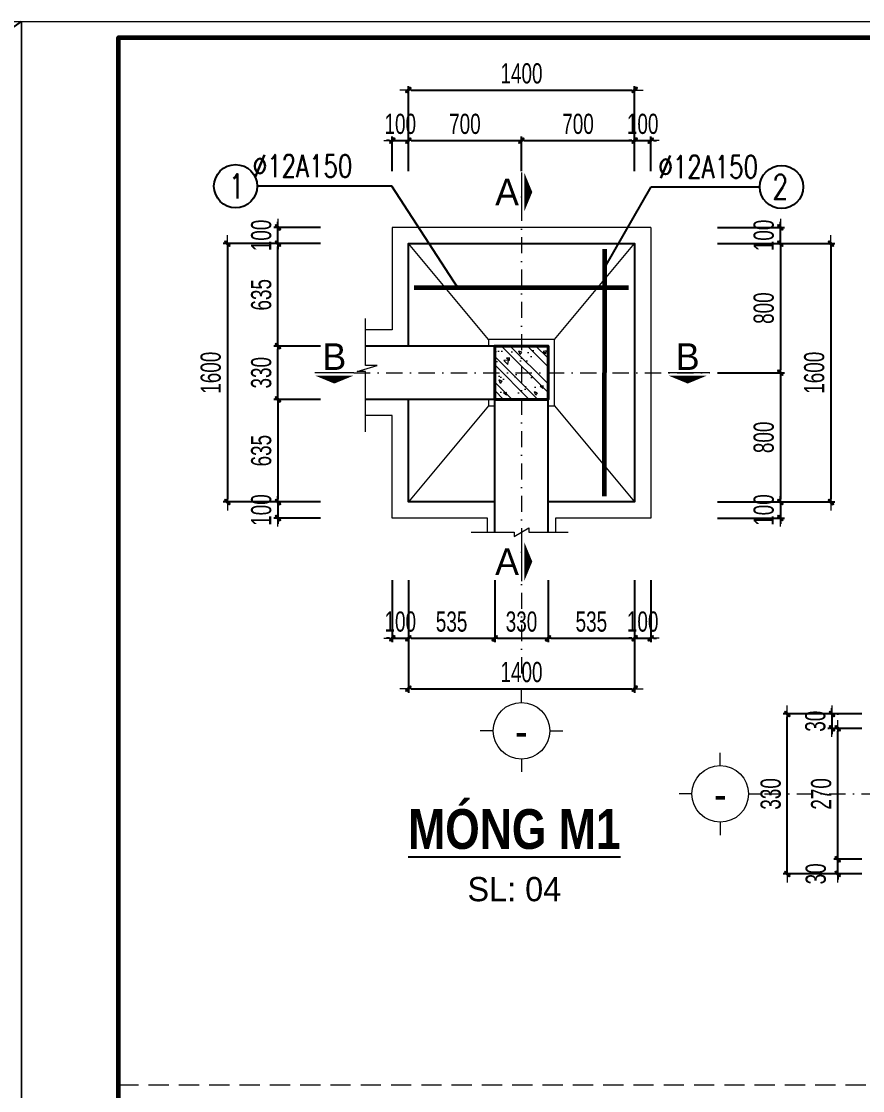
# Model space of a CAD drawing. Header units: millimetres. Extents: x -178395 to 493851, y -561170 to -280028.
# Drawn here: x -66675 to -61469, y -457285 to -450665 of the extents above; entities that cross this region are included whole.
import ezdxf
from ezdxf.enums import TextEntityAlignment as Align

# ---------------------------------------------------------------- set-up
doc = ezdxf.new("R2010")
doc.units = ezdxf.units.MM
doc.header["$MEASUREMENT"] = 0
doc.header["$PDMODE"] = 32
doc.linetypes.add('DASHDOT', pattern=[1, 0.5, -0.25, 0, -0.25])
doc.linetypes.add('HIDDEN', pattern=[0.375, 0.25, -0.125])
doc.layers.get('Defpoints').update_dxf_attribs({"color": 1})
doc.layers.add('KCS_Plotter', color=11, linetype='Continuous', plot=False)
for name, color, linetype, lineweight in [('Khungten_LCDI', 7, 'Continuous', 5), ('LC Dim', 8, 'Continuous', 18), ('LC Hatch', 252, 'Continuous', 9), ('LC ISO', 153, 'Continuous', 13), ('LC Khac', 4, 'Continuous', 9), ('LC MANH DUT', 35, 'HIDDEN', 5), ('LC Net dam2', 6, 'Continuous', 40), ('LC Net dam3', 1, 'Continuous', 60), ('LC Net manh', 133, 'Continuous', 5), ('LC Net thay', 63, 'Continuous', 25), ('LC Net truc', 79, 'DASHDOT', 13), ('LC Text1', 3, 'Continuous', 20), ('LC Text2', 7, 'Continuous', 25)]:
    doc.layers.add(name, color=color, linetype=linetype, lineweight=lineweight)
doc.styles.add('HOATBIF', font='hoatbif.shx', dxfattribs={"width": 0.7})
doc.styles.add('Khungten', font='VHAVAN.TTF', dxfattribs={"width": 0.9, "height": 5000})
doc.styles.add('LC 1', font='VHAVANB.TTF')
doc.styles.add('LC 3', font='vnsimli.shx', dxfattribs={"width": 0.75})
doc.styles.add('LC3', font='VHARIALB.TTF', dxfattribs={"width": 0.8})
doc.styles.add('Title', font='VHBLACK.TTF', dxfattribs={"width": 0.8})
doc.dimstyles.new('1-100(1-50)', dxfattribs={"dimscale": 50, "dimtxt": 2.5, "dimasz": 0.35, "dimexe": 0.5, "dimexo": 0, "dimgap": 0.8, "dimtad": 1, "dimdec": 0, "dimzin": 0, "dimdsep": 46, "dimtxsty": 'HOATBIF', "dimblk1": 'DOT', "dimblk2": 'DOT', "dimsah": 1, "dimcen": -1, "dimdle": 1, "dimclrd": 256, "dimclre": 256, "dimclrt": 4, "dimadec": 3, "dimazin": 2, "dimtfac": 0.333333, "dimtdec": 0, "dimtix": 1, "dimtmove": 2, "dimatfit": 3, "dimldrblk": 'DOT', "dimfxl": 1, "dimtvp": 0.833333, "dimtolj": 1, "dimtzin": 0, "dimarcsym": 0})

# ---------------------------------------------------------------- blocks, each defined once
blk = doc.blocks.new('lcdi fix')
at = {"layer": 'Defpoints', "lineweight": 0}
blk.add_lwpolyline([(-1200, -14850), (-1200, 14850), (40800, 14850), (40800, -14850)], close=True, dxfattribs=at)
at = {"layer": 'Khungten_LCDI', "color": 5, "lineweight": 60}
blk.add_lwpolyline([(0, -14650), (0, 14650), (40600, 14650), (40600, -14650)], close=True, dxfattribs=at)
at = {"color": 7, "style": 'Khungten', "width": 0.8}
for tag, p in [('REVISION', (39498.8, -10746.3)), ('NGAYHT', (39546.1, -11609.4))]:
    blk.add_attdef(tag, text='', height=200, dxfattribs=at).set_placement(p, align=Align.CENTER)
at = {"layer": 'LC Text1', "color": 3, "style": 'LC 1', "width": 1.834006}
for tag, p, p2 in [('TENBANVE1', (36912.7, -8885.8), (40339.1, -8885.8)), ('TENBANVE2', (36912.7, -9562.5), (40339.1, -9562.5))]:
    blk.add_attdef(tag, text='', height=250, dxfattribs=at).set_placement(p, p2, align=Align.FIT)
at = {"layer": 'LC Text1', "style": 'Title', "width": 0.7}
blk.add_attdef('SOBANVE', text='', height=250, dxfattribs=at).set_placement((39562, -13896.2), align=Align.CENTER)
blk = doc.blocks.new('TIEUDE1')
at = {"layer": 'LC Text2', "color": 7, "style": 'LC 1'}
blk.add_attdef('TIªU§Ò', text='', height=5, dxfattribs=at).set_placement((0, 0), align=Align.BOTTOM_CENTER)
blk.add_attdef('TL', text='', height=3, dxfattribs=at).set_placement((0, -2), align=Align.TOP_CENTER)
blk = doc.blocks.new('DOT')
at = {"layer": 'LC Dim'}
blk.add_line((-3, 0), (3, 0), dxfattribs=at)
at = {"layer": 'LC Dim', "color": 4}
blk.add_line((-1, -1), (1, 1), dxfattribs=at)
blk.add_lwpolyline([(0.5, 1), (-1, -0.5), (-0.5, -1), (1, 0.5)], close=True, dxfattribs=at)
blk = doc.blocks.new('*D365')
at = {"layer": 'Defpoints', "color": 0, "transparency": 16777216}
for p in [(-64380.1, -454124.7), (-64280.1, -454124.7), (-64280.1, -454484.3)]:
    blk.add_point(p, dxfattribs=at)
at = {"layer": 'LC Dim', "lineweight": -2, "transparency": 16777216}
for p, q in [((-64380.1, -454124.7), (-64380.1, -454509.3)), ((-64280.1, -454124.7), (-64280.1, -454509.3)), ((-64397.6, -454484.3), (-64415.1, -454484.3)), ((-64380.1, -454484.3), (-64280.1, -454484.3)), ((-64262.6, -454484.3), (-64245.1, -454484.3))]:
    blk.add_line(p, q, dxfattribs=at)
at = {"layer": 'LC Dim', "lineweight": -2, "transparency": 16777216, "xscale": 17.5, "yscale": 17.5, "zscale": 17.5}
blk.add_blockref('DOT', (-64380.1, -454484.3), dxfattribs=at)
at = {"layer": 'LC Dim', "lineweight": -2, "transparency": 16777216, "xscale": 17.5, "yscale": 17.5, "zscale": 17.5, "rotation": 180}
blk.add_blockref('DOT', (-64280.1, -454484.3), dxfattribs=at)
at = {"layer": 'LC Dim', "color": 4, "transparency": 16777216, "insert": (-64330.1, -454381.8), "char_height": 125, "attachment_point": 5, "style": 'HOATBIF'}
blk.add_mtext('\\A1;100', dxfattribs=at)
blk = doc.blocks.new('_Dot')
at = {"color": 0, "linetype": 'ByBlock', "lineweight": -2}
blk.add_line((-0.5, 0), (-1, 0), dxfattribs=at)
at = {"color": 0, "linetype": 'ByBlock', "const_width": 0.5}
blk.add_lwpolyline([(-0.25, 0, 1), (0.25, 0, 1)], format="xyb", close=True, dxfattribs=at)
blk = doc.blocks.new('*D366')
at = {"layer": 'Defpoints', "color": 0, "transparency": 16777216}
for p in [(-64280.1, -454124.7), (-63745.1, -454124.7), (-63745.1, -454484.3)]:
    blk.add_point(p, dxfattribs=at)
at = {"layer": 'LC Dim', "lineweight": -2, "transparency": 16777216}
for p, q in [((-64280.1, -454124.7), (-64280.1, -454509.3)), ((-63745.1, -454124.7), (-63745.1, -454509.3)), ((-64262.6, -454484.3), (-63762.6, -454484.3))]:
    blk.add_line(p, q, dxfattribs=at)
at = {"layer": 'LC Dim', "lineweight": -2, "transparency": 16777216, "xscale": 17.5, "yscale": 17.5, "zscale": 17.5, "rotation": 180}
blk.add_blockref('DOT', (-64280.1, -454484.3), dxfattribs=at)
at = {"layer": 'LC Dim', "lineweight": -2, "transparency": 16777216, "xscale": 17.5, "yscale": 17.5, "zscale": 17.5}
blk.add_blockref('DOT', (-63745.1, -454484.3), dxfattribs=at)
at = {"layer": 'LC Dim', "color": 4, "transparency": 16777216, "insert": (-64012.6, -454381.8), "char_height": 125, "attachment_point": 5, "style": 'HOATBIF'}
blk.add_mtext('\\A1;535', dxfattribs=at)
blk = doc.blocks.new('*D367')
at = {"layer": 'Defpoints', "color": 0, "transparency": 16777216}
for p in [(-63415.1, -454124.7), (-62880.1, -454124.7), (-62880.1, -454484.3)]:
    blk.add_point(p, dxfattribs=at)
at = {"layer": 'LC Dim', "lineweight": -2, "transparency": 16777216}
for p, q in [((-63415.1, -454124.7), (-63415.1, -454509.3)), ((-62880.1, -454124.7), (-62880.1, -454509.3)), ((-63397.6, -454484.3), (-62897.6, -454484.3))]:
    blk.add_line(p, q, dxfattribs=at)
at = {"layer": 'LC Dim', "lineweight": -2, "transparency": 16777216, "xscale": 17.5, "yscale": 17.5, "zscale": 17.5, "rotation": 180}
blk.add_blockref('DOT', (-63415.1, -454484.3), dxfattribs=at)
at = {"layer": 'LC Dim', "lineweight": -2, "transparency": 16777216, "xscale": 17.5, "yscale": 17.5, "zscale": 17.5}
blk.add_blockref('DOT', (-62880.1, -454484.3), dxfattribs=at)
at = {"layer": 'LC Dim', "color": 4, "transparency": 16777216, "insert": (-63147.6, -454381.8), "char_height": 125, "attachment_point": 5, "style": 'HOATBIF'}
blk.add_mtext('\\A1;535', dxfattribs=at)
blk = doc.blocks.new('*D368')
at = {"layer": 'Defpoints', "color": 0, "transparency": 16777216}
for p in [(-62880.1, -454124.7), (-62780.1, -454124.7), (-62780.1, -454484.3)]:
    blk.add_point(p, dxfattribs=at)
at = {"layer": 'LC Dim', "lineweight": -2, "transparency": 16777216}
for p, q in [((-62880.1, -454124.7), (-62880.1, -454509.3)), ((-62780.1, -454124.7), (-62780.1, -454509.3)), ((-62897.6, -454484.3), (-62915.1, -454484.3)), ((-62880.1, -454484.3), (-62780.1, -454484.3)), ((-62762.6, -454484.3), (-62745.1, -454484.3))]:
    blk.add_line(p, q, dxfattribs=at)
at = {"layer": 'LC Dim', "lineweight": -2, "transparency": 16777216, "xscale": 17.5, "yscale": 17.5, "zscale": 17.5}
blk.add_blockref('DOT', (-62880.1, -454484.3), dxfattribs=at)
at = {"layer": 'LC Dim', "lineweight": -2, "transparency": 16777216, "xscale": 17.5, "yscale": 17.5, "zscale": 17.5, "rotation": 180}
blk.add_blockref('DOT', (-62780.1, -454484.3), dxfattribs=at)
at = {"layer": 'LC Dim', "color": 4, "transparency": 16777216, "insert": (-62830.1, -454381.8), "char_height": 125, "attachment_point": 5, "style": 'HOATBIF'}
blk.add_mtext('\\A1;100', dxfattribs=at)
blk = doc.blocks.new('*D369')
at = {"layer": 'Defpoints', "color": 0, "transparency": 16777216}
for p in [(-64280.1, -454124.7), (-62880.1, -454124.7), (-62880.1, -454796.8)]:
    blk.add_point(p, dxfattribs=at)
at = {"layer": 'LC Dim', "lineweight": -2, "transparency": 16777216}
for p, q in [((-64280.1, -454124.7), (-64280.1, -454821.8)), ((-62880.1, -454124.7), (-62880.1, -454821.8)), ((-64262.6, -454796.8), (-62897.6, -454796.8))]:
    blk.add_line(p, q, dxfattribs=at)
at = {"layer": 'LC Dim', "lineweight": -2, "transparency": 16777216, "xscale": 17.5, "yscale": 17.5, "zscale": 17.5, "rotation": 180}
blk.add_blockref('DOT', (-64280.1, -454796.8), dxfattribs=at)
at = {"layer": 'LC Dim', "lineweight": -2, "transparency": 16777216, "xscale": 17.5, "yscale": 17.5, "zscale": 17.5}
blk.add_blockref('DOT', (-62880.1, -454796.8), dxfattribs=at)
at = {"layer": 'LC Dim', "color": 4, "transparency": 16777216, "insert": (-63580.1, -454694.3), "char_height": 125, "attachment_point": 5, "style": 'HOATBIF'}
blk.add_mtext('\\A1;1400', dxfattribs=at)
blk = doc.blocks.new('*D370')
at = {"layer": 'Defpoints', "color": 0, "transparency": 16777216}
for p in [(-62366.6, -451940.5), (-61978.1, -451940.5), (-62366.6, -452040.5)]:
    blk.add_point(p, dxfattribs=at)
at = {"layer": 'LC Dim', "lineweight": -2, "transparency": 16777216}
for p, q in [((-62366.6, -451940.5), (-61953.1, -451940.5)), ((-61978.1, -451923), (-61978.1, -451905.5)), ((-61978.1, -452040.5), (-61978.1, -451940.5)), ((-62366.6, -452040.5), (-61953.1, -452040.5)), ((-61978.1, -452058), (-61978.1, -452075.5))]:
    blk.add_line(p, q, dxfattribs=at)
at = {"layer": 'LC Dim', "lineweight": -2, "transparency": 16777216, "xscale": 17.5, "yscale": 17.5, "zscale": 17.5}
for p, rotation in [((-61978.1, -451940.5), 270), ((-61978.1, -452040.5), 90)]:
    blk.add_blockref('DOT', p, dxfattribs=dict(at, rotation=rotation))
at = {"layer": 'LC Dim', "color": 4, "transparency": 16777216, "insert": (-62080.6, -451990.5), "char_height": 125, "attachment_point": 5, "rotation": 90, "style": 'HOATBIF'}
blk.add_mtext('\\A1;100', dxfattribs=at)
blk = doc.blocks.new('*D371')
at = {"layer": 'Defpoints', "color": 0, "transparency": 16777216}
for p in [(-64280.1, -451403), (-64380.1, -451592.7), (-64280.1, -451592.7)]:
    blk.add_point(p, dxfattribs=at)
at = {"layer": 'LC Dim', "lineweight": -2, "transparency": 16777216}
for p, q in [((-64397.6, -451403), (-64415.1, -451403)), ((-64380.1, -451592.7), (-64380.1, -451378)), ((-64380.1, -451403), (-64280.1, -451403)), ((-64280.1, -451592.7), (-64280.1, -451378)), ((-64262.6, -451403), (-64245.1, -451403))]:
    blk.add_line(p, q, dxfattribs=at)
at = {"layer": 'LC Dim', "lineweight": -2, "transparency": 16777216, "xscale": 17.5, "yscale": 17.5, "zscale": 17.5}
blk.add_blockref('DOT', (-64380.1, -451403), dxfattribs=at)
at = {"layer": 'LC Dim', "lineweight": -2, "transparency": 16777216, "xscale": 17.5, "yscale": 17.5, "zscale": 17.5, "rotation": 180}
blk.add_blockref('DOT', (-64280.1, -451403), dxfattribs=at)
at = {"layer": 'LC Dim', "color": 4, "transparency": 16777216, "insert": (-64330.1, -451300.5), "char_height": 125, "attachment_point": 5, "style": 'HOATBIF'}
blk.add_mtext('\\A1;100', dxfattribs=at)
blk = doc.blocks.new('*D372')
at = {"layer": 'Defpoints', "color": 0, "transparency": 16777216}
for p in [(-63580.1, -451403), (-64280.1, -451592.7), (-63580.1, -451592.7)]:
    blk.add_point(p, dxfattribs=at)
at = {"layer": 'LC Dim', "lineweight": -2, "transparency": 16777216}
for p, q in [((-64280.1, -451592.7), (-64280.1, -451378)), ((-64262.6, -451403), (-63597.6, -451403)), ((-63580.1, -451592.7), (-63580.1, -451378))]:
    blk.add_line(p, q, dxfattribs=at)
at = {"layer": 'LC Dim', "lineweight": -2, "transparency": 16777216, "xscale": 17.5, "yscale": 17.5, "zscale": 17.5, "rotation": 180}
blk.add_blockref('DOT', (-64280.1, -451403), dxfattribs=at)
at = {"layer": 'LC Dim', "lineweight": -2, "transparency": 16777216, "xscale": 17.5, "yscale": 17.5, "zscale": 17.5}
blk.add_blockref('DOT', (-63580.1, -451403), dxfattribs=at)
at = {"layer": 'LC Dim', "color": 4, "transparency": 16777216, "insert": (-63930.1, -451300.5), "char_height": 125, "attachment_point": 5, "style": 'HOATBIF'}
blk.add_mtext('\\A1;700', dxfattribs=at)
blk = doc.blocks.new('*D373')
at = {"layer": 'Defpoints', "color": 0, "transparency": 16777216}
for p in [(-62880.1, -451403), (-63580.1, -451592.7), (-62880.1, -451592.7)]:
    blk.add_point(p, dxfattribs=at)
at = {"layer": 'LC Dim', "lineweight": -2, "transparency": 16777216}
for p, q in [((-63580.1, -451592.7), (-63580.1, -451378)), ((-63562.6, -451403), (-62897.6, -451403)), ((-62880.1, -451592.7), (-62880.1, -451378))]:
    blk.add_line(p, q, dxfattribs=at)
at = {"layer": 'LC Dim', "lineweight": -2, "transparency": 16777216, "xscale": 17.5, "yscale": 17.5, "zscale": 17.5, "rotation": 180}
blk.add_blockref('DOT', (-63580.1, -451403), dxfattribs=at)
at = {"layer": 'LC Dim', "lineweight": -2, "transparency": 16777216, "xscale": 17.5, "yscale": 17.5, "zscale": 17.5}
blk.add_blockref('DOT', (-62880.1, -451403), dxfattribs=at)
at = {"layer": 'LC Dim', "color": 4, "transparency": 16777216, "insert": (-63230.1, -451300.5), "char_height": 125, "attachment_point": 5, "style": 'HOATBIF'}
blk.add_mtext('\\A1;700', dxfattribs=at)
blk = doc.blocks.new('*D374')
at = {"layer": 'Defpoints', "color": 0, "transparency": 16777216}
for p in [(-62780.1, -451403), (-62880.1, -451592.7), (-62780.1, -451592.7)]:
    blk.add_point(p, dxfattribs=at)
at = {"layer": 'LC Dim', "lineweight": -2, "transparency": 16777216}
for p, q in [((-62897.6, -451403), (-62915.1, -451403)), ((-62880.1, -451592.7), (-62880.1, -451378)), ((-62880.1, -451403), (-62780.1, -451403)), ((-62780.1, -451592.7), (-62780.1, -451378)), ((-62762.6, -451403), (-62745.1, -451403))]:
    blk.add_line(p, q, dxfattribs=at)
at = {"layer": 'LC Dim', "lineweight": -2, "transparency": 16777216, "xscale": 17.5, "yscale": 17.5, "zscale": 17.5}
blk.add_blockref('DOT', (-62880.1, -451403), dxfattribs=at)
at = {"layer": 'LC Dim', "lineweight": -2, "transparency": 16777216, "xscale": 17.5, "yscale": 17.5, "zscale": 17.5, "rotation": 180}
blk.add_blockref('DOT', (-62780.1, -451403), dxfattribs=at)
at = {"layer": 'LC Dim', "color": 4, "transparency": 16777216, "insert": (-62830.1, -451300.5), "char_height": 125, "attachment_point": 5, "style": 'HOATBIF'}
blk.add_mtext('\\A1;100', dxfattribs=at)
blk = doc.blocks.new('*D375')
at = {"layer": 'Defpoints', "color": 0, "transparency": 16777216}
for p in [(-62880.1, -451090.5), (-64280.1, -451592.7), (-62880.1, -451592.7)]:
    blk.add_point(p, dxfattribs=at)
at = {"layer": 'LC Dim', "lineweight": -2, "transparency": 16777216}
for p, q in [((-64280.1, -451592.7), (-64280.1, -451065.5)), ((-64262.6, -451090.5), (-62897.6, -451090.5)), ((-62880.1, -451592.7), (-62880.1, -451065.5))]:
    blk.add_line(p, q, dxfattribs=at)
at = {"layer": 'LC Dim', "lineweight": -2, "transparency": 16777216, "xscale": 17.5, "yscale": 17.5, "zscale": 17.5, "rotation": 180}
blk.add_blockref('DOT', (-64280.1, -451090.5), dxfattribs=at)
at = {"layer": 'LC Dim', "lineweight": -2, "transparency": 16777216, "xscale": 17.5, "yscale": 17.5, "zscale": 17.5}
blk.add_blockref('DOT', (-62880.1, -451090.5), dxfattribs=at)
at = {"layer": 'LC Dim', "color": 4, "transparency": 16777216, "insert": (-63580.1, -450988), "char_height": 125, "attachment_point": 5, "style": 'HOATBIF'}
blk.add_mtext('\\A1;1400', dxfattribs=at)
blk = doc.blocks.new('*D376')
at = {"layer": 'Defpoints', "color": 0, "transparency": 16777216}
for p in [(-63745.1, -454124.7), (-63415.1, -454124.7), (-63415.1, -454484.3)]:
    blk.add_point(p, dxfattribs=at)
at = {"layer": 'LC Dim', "lineweight": -2, "transparency": 16777216}
for p, q in [((-63745.1, -454124.7), (-63745.1, -454509.3)), ((-63415.1, -454124.7), (-63415.1, -454509.3)), ((-63727.6, -454484.3), (-63432.6, -454484.3))]:
    blk.add_line(p, q, dxfattribs=at)
at = {"layer": 'LC Dim', "lineweight": -2, "transparency": 16777216, "xscale": 17.5, "yscale": 17.5, "zscale": 17.5, "rotation": 180}
blk.add_blockref('DOT', (-63745.1, -454484.3), dxfattribs=at)
at = {"layer": 'LC Dim', "lineweight": -2, "transparency": 16777216, "xscale": 17.5, "yscale": 17.5, "zscale": 17.5}
blk.add_blockref('DOT', (-63415.1, -454484.3), dxfattribs=at)
at = {"layer": 'LC Dim', "color": 4, "transparency": 16777216, "insert": (-63580.1, -454381.8), "char_height": 125, "attachment_point": 5, "style": 'HOATBIF'}
blk.add_mtext('\\A1;330', dxfattribs=at)
blk = doc.blocks.new('*D377')
at = {"layer": 'Defpoints', "color": 0, "transparency": 16777216}
for p in [(-65087.7, -452675.5), (-64823.1, -452675.5), (-64823.1, -453005.5)]:
    blk.add_point(p, dxfattribs=at)
at = {"layer": 'LC Dim', "lineweight": -2, "transparency": 16777216}
for p, q in [((-64823.1, -452675.5), (-65112.7, -452675.5)), ((-65087.7, -452988), (-65087.7, -452693)), ((-64823.1, -453005.5), (-65112.7, -453005.5))]:
    blk.add_line(p, q, dxfattribs=at)
at = {"layer": 'LC Dim', "lineweight": -2, "transparency": 16777216, "xscale": 17.5, "yscale": 17.5, "zscale": 17.5}
for p, rotation in [((-65087.7, -452675.5), 90), ((-65087.7, -453005.5), 270)]:
    blk.add_blockref('DOT', p, dxfattribs=dict(at, rotation=rotation))
at = {"layer": 'LC Dim', "color": 4, "transparency": 16777216, "insert": (-65190.2, -452840.5), "char_height": 125, "attachment_point": 5, "rotation": 90, "style": 'HOATBIF'}
blk.add_mtext('\\A1;330', dxfattribs=at)
blk = doc.blocks.new('*D378')
at = {"layer": 'Defpoints', "color": 0, "transparency": 16777216}
for p in [(-65087.7, -451940.5), (-64823.1, -451940.5), (-64823.1, -452040.5)]:
    blk.add_point(p, dxfattribs=at)
at = {"layer": 'LC Dim', "lineweight": -2, "transparency": 16777216}
for p, q in [((-64823.1, -451940.5), (-65112.7, -451940.5)), ((-65087.7, -451923), (-65087.7, -451905.5)), ((-65087.7, -452040.5), (-65087.7, -451940.5)), ((-64823.1, -452040.5), (-65112.7, -452040.5)), ((-65087.7, -452058), (-65087.7, -452075.5))]:
    blk.add_line(p, q, dxfattribs=at)
at = {"layer": 'LC Dim', "lineweight": -2, "transparency": 16777216, "xscale": 17.5, "yscale": 17.5, "zscale": 17.5}
for p, rotation in [((-65087.7, -451940.5), 270), ((-65087.7, -452040.5), 90)]:
    blk.add_blockref('DOT', p, dxfattribs=dict(at, rotation=rotation))
at = {"layer": 'LC Dim', "color": 4, "transparency": 16777216, "insert": (-65190.2, -451990.5), "char_height": 125, "attachment_point": 5, "rotation": 90, "style": 'HOATBIF'}
blk.add_mtext('\\A1;100', dxfattribs=at)
blk = doc.blocks.new('TTRUC')
at = {"layer": 'LC ISO'}
for p, q in [((0, 6.95), (0, 10.13)), ((-6.95, 0), (-10.13, 0)), ((6.95, 0), (10.13, 0)), ((0, -6.95), (0, -10.13))]:
    blk.add_line(p, q, dxfattribs=at)
at = {"layer": 'LC Net manh'}
blk.add_circle((0, 0), 6.95, dxfattribs=at)
blk = doc.blocks.new('*D220')
at = {"layer": 'Defpoints', "color": 0, "transparency": 16777216}
for p in [(-62366.6, -452040.5), (-62366.6, -452840.5), (-61978.1, -452840.5)]:
    blk.add_point(p, dxfattribs=at)
at = {"layer": 'LC Dim', "lineweight": -2, "transparency": 16777216}
for p, q in [((-62366.6, -452040.5), (-61953.1, -452040.5)), ((-61978.1, -452058), (-61978.1, -452823)), ((-62366.6, -452840.5), (-61953.1, -452840.5))]:
    blk.add_line(p, q, dxfattribs=at)
at = {"layer": 'LC Dim', "lineweight": -2, "transparency": 16777216, "xscale": 17.5, "yscale": 17.5, "zscale": 17.5}
for p, rotation in [((-61978.1, -452040.5), 90), ((-61978.1, -452840.5), 270)]:
    blk.add_blockref('DOT', p, dxfattribs=dict(at, rotation=rotation))
at = {"layer": 'LC Dim', "color": 4, "transparency": 16777216, "insert": (-62080.6, -452440.5), "char_height": 125, "attachment_point": 5, "rotation": 90, "style": 'HOATBIF'}
blk.add_mtext('\\A1;800', dxfattribs=at)
blk = doc.blocks.new('*D221')
at = {"layer": 'Defpoints', "color": 0, "transparency": 16777216}
for p in [(-62366.6, -452840.5), (-62366.6, -453640.5), (-61978.1, -453640.5)]:
    blk.add_point(p, dxfattribs=at)
at = {"layer": 'LC Dim', "lineweight": -2, "transparency": 16777216}
for p, q in [((-62366.6, -452840.5), (-61953.1, -452840.5)), ((-61978.1, -452858), (-61978.1, -453623)), ((-62366.6, -453640.5), (-61953.1, -453640.5))]:
    blk.add_line(p, q, dxfattribs=at)
at = {"layer": 'LC Dim', "lineweight": -2, "transparency": 16777216, "xscale": 17.5, "yscale": 17.5, "zscale": 17.5}
for p, rotation in [((-61978.1, -452840.5), 90), ((-61978.1, -453640.5), 270)]:
    blk.add_blockref('DOT', p, dxfattribs=dict(at, rotation=rotation))
at = {"layer": 'LC Dim', "color": 4, "transparency": 16777216, "insert": (-62080.6, -453240.5), "char_height": 125, "attachment_point": 5, "rotation": 90, "style": 'HOATBIF'}
blk.add_mtext('\\A1;800', dxfattribs=at)
blk = doc.blocks.new('*D222')
at = {"layer": 'Defpoints', "color": 0, "transparency": 16777216}
for p in [(-62366.6, -453640.5), (-62366.6, -453740.5), (-61978.1, -453740.5)]:
    blk.add_point(p, dxfattribs=at)
at = {"layer": 'LC Dim', "lineweight": -2, "transparency": 16777216}
for p, q in [((-61978.1, -453623), (-61978.1, -453605.5)), ((-62366.6, -453640.5), (-61953.1, -453640.5)), ((-61978.1, -453640.5), (-61978.1, -453740.5)), ((-62366.6, -453740.5), (-61953.1, -453740.5)), ((-61978.1, -453758), (-61978.1, -453775.5))]:
    blk.add_line(p, q, dxfattribs=at)
at = {"layer": 'LC Dim', "lineweight": -2, "transparency": 16777216, "xscale": 17.5, "yscale": 17.5, "zscale": 17.5}
for p, rotation in [((-61978.1, -453640.5), 270), ((-61978.1, -453740.5), 90)]:
    blk.add_blockref('DOT', p, dxfattribs=dict(at, rotation=rotation))
at = {"layer": 'LC Dim', "color": 4, "transparency": 16777216, "insert": (-62080.6, -453690.5), "char_height": 125, "attachment_point": 5, "rotation": 90, "style": 'HOATBIF'}
blk.add_mtext('\\A1;100', dxfattribs=at)
blk = doc.blocks.new('*D223')
at = {"layer": 'Defpoints', "color": 0, "transparency": 16777216}
for p in [(-65087.7, -452040.5), (-64823.1, -452040.5), (-64823.1, -452675.5)]:
    blk.add_point(p, dxfattribs=at)
at = {"layer": 'LC Dim', "lineweight": -2, "transparency": 16777216}
for p, q in [((-64823.1, -452040.5), (-65112.7, -452040.5)), ((-65087.7, -452658), (-65087.7, -452058)), ((-64823.1, -452675.5), (-65112.7, -452675.5))]:
    blk.add_line(p, q, dxfattribs=at)
at = {"layer": 'LC Dim', "lineweight": -2, "transparency": 16777216, "xscale": 17.5, "yscale": 17.5, "zscale": 17.5}
for p, rotation in [((-65087.7, -452040.5), 90), ((-65087.7, -452675.5), 270)]:
    blk.add_blockref('DOT', p, dxfattribs=dict(at, rotation=rotation))
at = {"layer": 'LC Dim', "color": 4, "transparency": 16777216, "insert": (-65190.2, -452358), "char_height": 125, "attachment_point": 5, "rotation": 90, "style": 'HOATBIF'}
blk.add_mtext('\\A1;635', dxfattribs=at)
blk = doc.blocks.new('*D224')
at = {"layer": 'Defpoints', "color": 0, "transparency": 16777216}
for p in [(-64823.1, -453005.5), (-65087.7, -453640.5), (-64823.1, -453640.5)]:
    blk.add_point(p, dxfattribs=at)
at = {"layer": 'LC Dim', "lineweight": -2, "transparency": 16777216}
for p, q in [((-64823.1, -453005.5), (-65112.7, -453005.5)), ((-65087.7, -453023), (-65087.7, -453623)), ((-64823.1, -453640.5), (-65112.7, -453640.5))]:
    blk.add_line(p, q, dxfattribs=at)
at = {"layer": 'LC Dim', "lineweight": -2, "transparency": 16777216, "xscale": 17.5, "yscale": 17.5, "zscale": 17.5}
for p, rotation in [((-65087.7, -453005.5), 90), ((-65087.7, -453640.5), 270)]:
    blk.add_blockref('DOT', p, dxfattribs=dict(at, rotation=rotation))
at = {"layer": 'LC Dim', "color": 4, "transparency": 16777216, "insert": (-65190.2, -453323), "char_height": 125, "attachment_point": 5, "rotation": 90, "style": 'HOATBIF'}
blk.add_mtext('\\A1;635', dxfattribs=at)
blk = doc.blocks.new('*D225')
at = {"layer": 'Defpoints', "color": 0, "transparency": 16777216}
for p in [(-64823.1, -453640.5), (-65087.7, -453740.5), (-64823.1, -453740.5)]:
    blk.add_point(p, dxfattribs=at)
at = {"layer": 'LC Dim', "lineweight": -2, "transparency": 16777216}
for p, q in [((-65087.7, -453623), (-65087.7, -453605.5)), ((-64823.1, -453640.5), (-65112.7, -453640.5)), ((-65087.7, -453640.5), (-65087.7, -453740.5)), ((-64823.1, -453740.5), (-65112.7, -453740.5)), ((-65087.7, -453758), (-65087.7, -453775.5))]:
    blk.add_line(p, q, dxfattribs=at)
at = {"layer": 'LC Dim', "lineweight": -2, "transparency": 16777216, "xscale": 17.5, "yscale": 17.5, "zscale": 17.5}
for p, rotation in [((-65087.7, -453640.5), 270), ((-65087.7, -453740.5), 90)]:
    blk.add_blockref('DOT', p, dxfattribs=dict(at, rotation=rotation))
at = {"layer": 'LC Dim', "color": 4, "transparency": 16777216, "insert": (-65190.2, -453690.5), "char_height": 125, "attachment_point": 5, "rotation": 90, "style": 'HOATBIF'}
blk.add_mtext('\\A1;100', dxfattribs=at)
blk = doc.blocks.new('*D226')
at = {"layer": 'Defpoints', "color": 0, "transparency": 16777216}
for p in [(-64823.1, -452040.5), (-65400.2, -453640.5), (-64823.1, -453640.5)]:
    blk.add_point(p, dxfattribs=at)
at = {"layer": 'LC Dim', "lineweight": -2, "transparency": 16777216}
for p, q in [((-64823.1, -452040.5), (-65425.2, -452040.5)), ((-65400.2, -452058), (-65400.2, -453623)), ((-64823.1, -453640.5), (-65425.2, -453640.5))]:
    blk.add_line(p, q, dxfattribs=at)
at = {"layer": 'LC Dim', "lineweight": -2, "transparency": 16777216, "xscale": 17.5, "yscale": 17.5, "zscale": 17.5}
for p, rotation in [((-65400.2, -452040.5), 90), ((-65400.2, -453640.5), 270)]:
    blk.add_blockref('DOT', p, dxfattribs=dict(at, rotation=rotation))
at = {"layer": 'LC Dim', "color": 4, "transparency": 16777216, "insert": (-65502.7, -452840.5), "char_height": 125, "attachment_point": 5, "rotation": 90, "style": 'HOATBIF'}
blk.add_mtext('\\A1;1600', dxfattribs=at)
blk = doc.blocks.new('*D227')
at = {"layer": 'Defpoints', "color": 0, "transparency": 16777216}
for p in [(-62366.6, -452040.5), (-62366.6, -453640.5), (-61665.6, -453640.5)]:
    blk.add_point(p, dxfattribs=at)
at = {"layer": 'LC Dim', "lineweight": -2, "transparency": 16777216}
for p, q in [((-62366.6, -452040.5), (-61640.6, -452040.5)), ((-61665.6, -452058), (-61665.6, -453623)), ((-62366.6, -453640.5), (-61640.6, -453640.5))]:
    blk.add_line(p, q, dxfattribs=at)
at = {"layer": 'LC Dim', "lineweight": -2, "transparency": 16777216, "xscale": 17.5, "yscale": 17.5, "zscale": 17.5}
for p, rotation in [((-61665.6, -452040.5), 90), ((-61665.6, -453640.5), 270)]:
    blk.add_blockref('DOT', p, dxfattribs=dict(at, rotation=rotation))
at = {"layer": 'LC Dim', "color": 4, "transparency": 16777216, "insert": (-61768.1, -452840.5), "char_height": 125, "attachment_point": 5, "rotation": 90, "style": 'HOATBIF'}
blk.add_mtext('\\A1;1600', dxfattribs=at)
blk = doc.blocks.new('*D149')
at = {"layer": 'Defpoints', "color": 0, "ltscale": 2, "transparency": 16777216}
for p in [(-61622.5, -455852.9), (-61472.9, -455852.9), (-61472.9, -455942.9)]:
    blk.add_point(p, dxfattribs=at)
at = {"layer": 'LC Dim', "lineweight": -2, "ltscale": 2, "transparency": 16777216}
for p, q in [((-61472.9, -455852.9), (-61647.5, -455852.9)), ((-61622.5, -455835.4), (-61622.5, -455817.9)), ((-61622.5, -455942.9), (-61622.5, -455852.9)), ((-61472.9, -455942.9), (-61647.5, -455942.9)), ((-61622.5, -455960.4), (-61622.5, -455977.9))]:
    blk.add_line(p, q, dxfattribs=at)
at = {"layer": 'LC Dim', "lineweight": -2, "ltscale": 2, "transparency": 16777216, "xscale": 17.5, "yscale": 17.5, "zscale": 17.5}
for p, rotation in [((-61622.5, -455852.9), 270), ((-61622.5, -455942.9), 90)]:
    blk.add_blockref('DOT', p, dxfattribs=dict(at, rotation=rotation))
at = {"layer": 'LC Dim', "color": 4, "ltscale": 2, "transparency": 16777216, "insert": (-61758.4, -455942.9), "char_height": 125, "attachment_point": 5, "rotation": 90, "style": 'HOATBIF'}
blk.add_mtext('\\A1;30', dxfattribs=at)
blk = doc.blocks.new('*D150')
at = {"layer": 'Defpoints', "color": 0, "ltscale": 2, "transparency": 16777216}
for p in [(-61622.5, -455042.9), (-61472.9, -455042.9), (-61472.9, -455852.9)]:
    blk.add_point(p, dxfattribs=at)
at = {"layer": 'LC Dim', "lineweight": -2, "ltscale": 2, "transparency": 16777216}
for p, q in [((-61472.9, -455042.9), (-61647.5, -455042.9)), ((-61622.5, -455835.4), (-61622.5, -455060.4)), ((-61472.9, -455852.9), (-61647.5, -455852.9))]:
    blk.add_line(p, q, dxfattribs=at)
at = {"layer": 'LC Dim', "lineweight": -2, "ltscale": 2, "transparency": 16777216, "xscale": 17.5, "yscale": 17.5, "zscale": 17.5}
for p, rotation in [((-61622.5, -455042.9), 90), ((-61622.5, -455852.9), 270)]:
    blk.add_blockref('DOT', p, dxfattribs=dict(at, rotation=rotation))
at = {"layer": 'LC Dim', "color": 4, "ltscale": 2, "transparency": 16777216, "insert": (-61725, -455447.9), "char_height": 125, "attachment_point": 5, "rotation": 90, "style": 'HOATBIF'}
blk.add_mtext('\\A1;270', dxfattribs=at)
blk = doc.blocks.new('*D151')
at = {"layer": 'Defpoints', "color": 0, "ltscale": 2, "transparency": 16777216}
for p in [(-61935, -454952.9), (-61472.9, -454952.9), (-61472.9, -455942.9)]:
    blk.add_point(p, dxfattribs=at)
at = {"layer": 'LC Dim', "lineweight": -2, "ltscale": 2, "transparency": 16777216}
for p, q in [((-61472.9, -454952.9), (-61960, -454952.9)), ((-61935, -455925.4), (-61935, -454970.4)), ((-61472.9, -455942.9), (-61960, -455942.9))]:
    blk.add_line(p, q, dxfattribs=at)
at = {"layer": 'LC Dim', "lineweight": -2, "ltscale": 2, "transparency": 16777216, "xscale": 17.5, "yscale": 17.5, "zscale": 17.5}
for p, rotation in [((-61935, -454952.9), 90), ((-61935, -455942.9), 270)]:
    blk.add_blockref('DOT', p, dxfattribs=dict(at, rotation=rotation))
at = {"layer": 'LC Dim', "color": 4, "ltscale": 2, "transparency": 16777216, "insert": (-62037.5, -455447.9), "char_height": 125, "attachment_point": 5, "rotation": 90, "style": 'HOATBIF'}
blk.add_mtext('\\A1;330', dxfattribs=at)
blk = doc.blocks.new('*D159')
at = {"layer": 'Defpoints', "color": 0, "ltscale": 200, "transparency": 16777216}
for p in [(-61472.9, -454952.9), (-61658.8, -455042.9), (-61472.9, -455042.9)]:
    blk.add_point(p, dxfattribs=at)
at = {"layer": 'LC Net truc', "lineweight": -2, "ltscale": 200, "transparency": 16777216}
for p, q in [((-61658.8, -454935.4), (-61658.8, -454917.9)), ((-61472.9, -454952.9), (-61683.8, -454952.9)), ((-61658.8, -454952.9), (-61658.8, -455042.9)), ((-61472.9, -455042.9), (-61683.8, -455042.9)), ((-61658.8, -455060.4), (-61658.8, -455077.9))]:
    blk.add_line(p, q, dxfattribs=at)
at = {"layer": 'LC Net truc', "lineweight": -2, "ltscale": 200, "transparency": 16777216, "xscale": 17.5, "yscale": 17.5, "zscale": 17.5}
for p, rotation in [((-61658.8, -454952.9), 270), ((-61658.8, -455042.9), 90)]:
    blk.add_blockref('DOT', p, dxfattribs=dict(at, rotation=rotation))
at = {"layer": 'LC Net truc', "color": 4, "ltscale": 200, "transparency": 16777216, "insert": (-61761.3, -454997.9), "char_height": 125, "attachment_point": 5, "rotation": 90, "style": 'HOATBIF'}
blk.add_mtext('\\A1;30', dxfattribs=at)

msp = doc.modelspace()

# ---------------------------------------------------------------- hatches: boundary and pattern name
at = {"layer": 'LC Hatch', "ltscale": 2}
h = msp.add_hatch(dxfattribs=at)
h.set_pattern_fill('BTCT', color=256, scale=30, angle=90)
h.set_pattern_definition([(140, (-131606.34, -371726.01), (18.82564, 215.17805), [22.5, -247.5]), (85, (-131606.34, -371726.01), (-225.65764, -41.6254), [18, -198]), (190.4514, (-131604.77, -371708.08), (-206.83186, 173.5528), [19.12206, -210.34263]), (136.1842, (-131666.34, -371726.01), (49.6557, 320.1723), [33.75, -371.25]), (186.6356, (-131662.2, -371699.33), (-292.2354, 280.3988), [28.6831, -315.5139]), (81.1842, (-131666.34, -371726), (-292.2356, 280.3986), [27, -297]), (111, (-131651.34, -371696.01), (120.78567, 179.07212), [22.5, -247.5]), (56, (-131651.34, -371696.01), (-217.545, 72.9946), [18, -198]), (161.4514, (-131641.28, -371681.1), (-96.75915, 252.0668), [19.12206, -210.34263]), (127.5, (-131606.34, -371726.014), (-99.868156, 3.647957), [0, -195.6, 0, -201, 0, -198.75]), (97.5, (-131606.34, -371726.01), (-118.32351, 78.92086), [0, -114.6, 0, -191.1, 0, -75.75]), (57.5, (-131606.34, -371792.914), (6.76646, 160.14673), [0, -75, 0, -234, 0, -310.5]), (47.5, (-131606.34, -371822.91), (-30.0315, 174.95585), [0, -97.5, 0, -155.4, 0, -220.5]), (135, (-131606.34, -371726.01), (-79.54951, -79.54951), []), (135, (-131606.34, -371672.98), (-79.54951, -79.54951), [])])
h.paths.add_polyline_path([(-63745.1, -452675.5), (-63745.1, -453005.5), (-63415.1, -453005.5), (-63415.1, -452675.5)])

# ---------------------------------------------------------------- linework, layer by layer
at = {"layer": 'KCS_Plotter', "ltscale": 250}
msp.add_line((-108674.7, -480365.4), (-66674.7, -450665.4), dxfattribs=at)
at = {"layer": 'LC Khac', "color": 1, "ltscale": 2}
for p, q in [((-63580.1, -451600.8), (-63580.1, -451843.5)), ((-64616.9, -452840.5), (-64859.6, -452840.5)), ((-62413.5, -452840.5), (-62672.5, -452840.5)), ((-63580.1, -453888.3), (-63580.1, -454131))]:
    msp.add_line(p, q, dxfattribs=at)
for points in [[(-63513.1, -451722.1, 0, 235.7, 0), (-63561.8, -451722.1, 137.5, 137.5, 0)], [(-64738.2, -452907.5, 0, 235.7, 0), (-64738.2, -452858.8, 137.5, 137.5, 0)], [(-62551.2, -452907.5, 0, 235.7, 0), (-62551.2, -452858.8, 137.5, 137.5, 0)], [(-63513.1, -454009.6, 0, 235.7, 0), (-63561.8, -454009.6, 137.5, 137.5, 0)]]:
    msp.add_lwpolyline(points, format="xyseb", dxfattribs=at)
at = {"layer": 'LC MANH DUT', "ltscale": 500}
msp.add_line((-66074.7, -457249.5), (-47699.7, -457249.5), dxfattribs=at)
at = {"layer": 'LC Net dam2', "ltscale": 5}
msp.add_lwpolyline([(-63745.1, -453005.5), (-63415.1, -453005.5), (-63415.1, -452675.5), (-63745.1, -452675.5)], close=True, dxfattribs=at)
at = {"layer": 'LC Net dam3'}
for p, q in [((-63066.3, -453604), (-63063.6, -452076.1)), ((-62916.8, -452314.7), (-64244.2, -452314.7))]:
    msp.add_line(p, q, dxfattribs=at)
at = {"layer": 'LC Net manh'}
for p, q in [((-62780.1, -451940.5), (-64380.1, -451940.5)), ((-64380.1, -451940.5), (-64380.1, -452575.5)), ((-62780.1, -451940.5), (-62780.1, -453740.5)), ((-63785.1, -452635.5), (-64280.1, -452040.5)), ((-63375.1, -452635.5), (-62880.1, -452040.5)), ((-64380.1, -452575.5), (-64545.4, -452575.5)), ((-63785.1, -453045.5), (-64280.1, -453640.5)), ((-63375.1, -453045.5), (-62880.1, -453640.5)), ((-62780.1, -453740.5), (-63370.1, -453740.5)), ((-63370.1, -453740.5), (-63370.1, -453828.4))]:
    msp.add_line(p, q, dxfattribs=at)
at = {"layer": 'LC Net manh', "ltscale": 2}
for points in [[(-64545.4, -453206), (-64545.4, -452832.8), (-64596, -452832.8), (-64473.8, -452794.8), (-64545.4, -452794.8), (-64545.4, -452504.2)], [(-63890.6, -453828.4), (-63625.1, -453828.4), (-63625.1, -453854.3), (-63535.1, -453800.7), (-63535.1, -453828.4), (-63290.6, -453828.4)]]:
    msp.add_lwpolyline(points, dxfattribs=at)
at = {"layer": 'LC Net manh'}
for points in [[(-63415.1, -453045.5), (-63375.1, -453045.5), (-63375.1, -452635.5), (-63785.1, -452635.5), (-63785.1, -452675.5)], [(-63785.1, -453005.5), (-63785.1, -453045.5), (-63745.1, -453045.5)], [(-63790.1, -453828.4), (-63790.1, -453740.5), (-64380.1, -453740.5), (-64380.1, -453105.5), (-64545.4, -453105.5)]]:
    msp.add_lwpolyline(points, dxfattribs=at)
at = {"layer": 'LC Net thay'}
for p, q in [((-63690.1, -452675.5), (-64545.4, -452675.5)), ((-63690.1, -453005.5), (-64545.4, -453005.5)), ((-63745.1, -453828.4), (-63745.1, -453005.5)), ((-63415.1, -453828.4), (-63415.1, -453005.5))]:
    msp.add_line(p, q, dxfattribs=at)
for points in [[(-64280.1, -452675.5), (-64280.1, -452040.5), (-63690.1, -452040.5), (-62880.1, -452040.5), (-62880.1, -453640.5), (-63415.1, -453640.5)], [(-63745.1, -453640.5), (-64280.1, -453640.5), (-64280.1, -453005.5)]]:
    msp.add_lwpolyline(points, dxfattribs=at)
at = {"layer": 'LC Net truc', "ltscale": 200}
for p, q in [((-63580.1, -451600.8), (-63580.1, -454801.6)), ((-64616.9, -452840.5), (-62413.5, -452840.5)), ((-62075.7, -455447.9), (-60364.4, -455447.9))]:
    msp.add_line(p, q, dxfattribs=at)
at = {"layer": 'LC Text2', "ltscale": 100}
for centre in [(-65349.1, -451685.6), (-61971, -451690.5)]:
    msp.add_circle(centre, 133.8, dxfattribs=at)

# ---------------------------------------------------------------- block references
at = {"layer": 'LC ISO', "xscale": 25.19610424696835, "yscale": 25.19610424696835, "zscale": 25.19610424696835}
for p in [(-63580.1, -455056.8), (-62350, -455447.9)]:
    msp.add_blockref('TTRUC', p, dxfattribs=at)
at = {"layer": 'LC Net thay'}
msp.add_blockref('lcdi fix', (-107474.7, -465515.4), dxfattribs=at)
at = {"layer": 'LC Net thay', "xscale": 0.5000000000000013, "yscale": 0.5000000000000013, "zscale": 0.5000000000000013}
msp.add_blockref('lcdi fix', (-66074.7, -458090.4), dxfattribs=at)
at = {"layer": 'LC Text2'}
ref = msp.add_blockref('TIEUDE1', (-63624.2, -455862.4), dxfattribs=dict(at, xscale=50.00000000009664, yscale=50.00000000009664, zscale=50.00000000009664))
ref.add_attrib('TIªU§Ò', '%%Umãng m1', dxfattribs={"color": 7, "height": 246.22, "style": 'LC3', "width": 0.8}).set_placement((-63624.2, -455862.4), align=Align.BOTTOM_CENTER)
ref.add_attrib('TL', 'sl: 04', dxfattribs={"color": 7, "height": 150, "style": 'LC 1'}).set_placement((-63624.2, -455962.4), align=Align.TOP_CENTER)

# ---------------------------------------------------------------- texts
at = {"ltscale": 2, "style": 'LC 1'}
for tag, text, p in [('A', 'A', (-63669.3, -451722.1)), ('B', 'B', (-64738.2, -452740.7)), ('B', 'B', (-62551.2, -452740.7)), ('A', 'A', (-63669.3, -454009.6))]:
    msp.add_attdef(tag, text=text, height=165, dxfattribs=at).set_placement(p, align=Align.MIDDLE_CENTER)
at = {"layer": 'LC Text1', "ltscale": 0.2, "style": 'LC 1', "width": 0.9}
for p in [(-63580.1, -455217.3), (-62350, -455608.4)]:
    msp.add_text('-', height=197.3, dxfattribs=at).set_placement(p, align=Align.BOTTOM_CENTER)
at = {"layer": 'LC Text2', "linetype": 'ByBlock', "style": 'LC 3', "width": 0.75}
for p in [(-65243, -451630.2), (-62732.7, -451635.1)]:
    msp.add_text('%%C12A150', height=138.89, dxfattribs=at).set_placement(p)
at = {"layer": 'LC Text2', "ltscale": 100, "style": 'LC 3', "width": 0.75}
for s, p in [('1', (-65341.6, -451685.6)), ('2', (-61978.5, -451690.5))]:
    msp.add_text(s, height=152.8, dxfattribs=at).set_placement(p, align=Align.MIDDLE_CENTER)

# ---------------------------------------------------------------- dimensions: what is measured, and where the dimension line sits
at = {"layer": 'LC Dim'}
for base, p1, p2, picture, middle in [((-62880.1, -451090.5), (-64280.1, -451592.7), (-62880.1, -451592.7), '*D375', (-63580.1, -450988)), ((-64280.1, -451403), (-64380.1, -451592.7), (-64280.1, -451592.7), '*D371', (-64330.1, -451300.5)), ((-63580.1, -451403), (-64280.1, -451592.7), (-63580.1, -451592.7), '*D372', (-63930.1, -451300.5)), ((-62880.1, -451403), (-63580.1, -451592.7), (-62880.1, -451592.7), '*D373', (-63230.1, -451300.5)), ((-62780.1, -451403), (-62880.1, -451592.7), (-62780.1, -451592.7), '*D374', (-62830.1, -451300.5)), ((-64280.1, -454484.3), (-64380.1, -454124.7), (-64280.1, -454124.7), '*D365', (-64330.1, -454381.8)), ((-63745.1, -454484.3), (-64280.1, -454124.7), (-63745.1, -454124.7), '*D366', (-64012.6, -454381.8)), ((-62880.1, -454796.8), (-64280.1, -454124.7), (-62880.1, -454124.7), '*D369', (-63580.1, -454694.3)), ((-63415.1, -454484.3), (-63745.1, -454124.7), (-63415.1, -454124.7), '*D376', (-63580.1, -454381.8)), ((-62880.1, -454484.3), (-63415.1, -454124.7), (-62880.1, -454124.7), '*D367', (-63147.6, -454381.8)), ((-62780.1, -454484.3), (-62880.1, -454124.7), (-62780.1, -454124.7), '*D368', (-62830.1, -454381.8))]:
    dim = msp.add_linear_dim(base=base, p1=p1, p2=p2, dimstyle='1-100(1-50)', dxfattribs=at)
    dim.commit()
    dim.dimension.update_dxf_attribs({"geometry": picture, "text_midpoint": middle})
for base, p1, p2, picture, middle in [((-65087.7, -451940.5), (-64823.1, -452040.5), (-64823.1, -451940.5), '*D378', (-65190.2, -451990.5)), ((-61978.1, -451940.5), (-62366.6, -452040.5), (-62366.6, -451940.5), '*D370', (-62080.6, -451990.5)), ((-65400.2, -453640.5), (-64823.1, -452040.5), (-64823.1, -453640.5), '*D226', (-65502.7, -452840.5)), ((-65087.7, -452040.5), (-64823.1, -452675.5), (-64823.1, -452040.5), '*D223', (-65190.2, -452358)), ((-61978.1, -452840.5), (-62366.6, -452040.5), (-62366.6, -452840.5), '*D220', (-62080.6, -452440.5)), ((-61665.6, -453640.5), (-62366.6, -452040.5), (-62366.6, -453640.5), '*D227', (-61768.1, -452840.5)), ((-65087.7, -452675.5), (-64823.1, -453005.5), (-64823.1, -452675.5), '*D377', (-65190.2, -452840.5)), ((-61978.1, -453640.5), (-62366.6, -452840.5), (-62366.6, -453640.5), '*D221', (-62080.6, -453240.5)), ((-65087.7, -453640.5), (-64823.1, -453005.5), (-64823.1, -453640.5), '*D224', (-65190.2, -453323)), ((-65087.7, -453740.5), (-64823.1, -453640.5), (-64823.1, -453740.5), '*D225', (-65190.2, -453690.5)), ((-61978.1, -453740.5), (-62366.6, -453640.5), (-62366.6, -453740.5), '*D222', (-62080.6, -453690.5))]:
    dim = msp.add_linear_dim(base=base, p1=p1, p2=p2, angle=90, dimstyle='1-100(1-50)', dxfattribs=at)
    dim.commit()
    dim.dimension.update_dxf_attribs({"geometry": picture, "text_midpoint": middle})
at = {"layer": 'LC Dim', "ltscale": 2}
for base, p1, p2, picture, middle in [((-61935, -454952.9), (-61472.9, -455942.9), (-61472.9, -454952.9), '*D151', (-62037.5, -455447.9)), ((-61622.5, -455042.9), (-61472.9, -455852.9), (-61472.9, -455042.9), '*D150', (-61725, -455447.9))]:
    dim = msp.add_linear_dim(base=base, p1=p1, p2=p2, angle=90, dimstyle='1-100(1-50)', override={"dimlfac": 0.333333}, dxfattribs=at)
    dim.commit()
    dim.dimension.update_dxf_attribs({"geometry": picture, "text_midpoint": middle})
dim = msp.add_linear_dim(base=(-61622.5, -455852.9), p1=(-61472.9, -455942.9), p2=(-61472.9, -455852.9), angle=90, dimstyle='1-100(1-50)', override={"dimlfac": 0.333333}, dxfattribs=at)
dim.commit()
dim.dimension.update_dxf_attribs({"geometry": '*D149', "text_midpoint": (-61758.4, -455942.9), "dimtype": 160})
at = {"layer": 'LC Net truc', "ltscale": 200}
dim = msp.add_linear_dim(base=(-61658.8, -455042.9), p1=(-61472.9, -454952.9), p2=(-61472.9, -455042.9), angle=90, dimstyle='1-100(1-50)', override={"dimlfac": 0.333333}, dxfattribs=at)
dim.commit()
dim.dimension.update_dxf_attribs({"geometry": '*D159', "text_midpoint": (-61761.3, -454997.9)})

# ---------------------------------------------------------------- leaders
at = {"layer": 'LC Dim', "ltscale": 2}
for points in [[(-63973.6, -452314.7), (-64382.8, -451685.6), (-65215.4, -451685.6)], [(-63063.6, -452189), (-62777.8, -451690.5), (-62104.7, -451690.5)]]:
    msp.add_leader(points, dimstyle='1-100(1-50)', dxfattribs=at)

doc.saveas('drawing.dxf')
